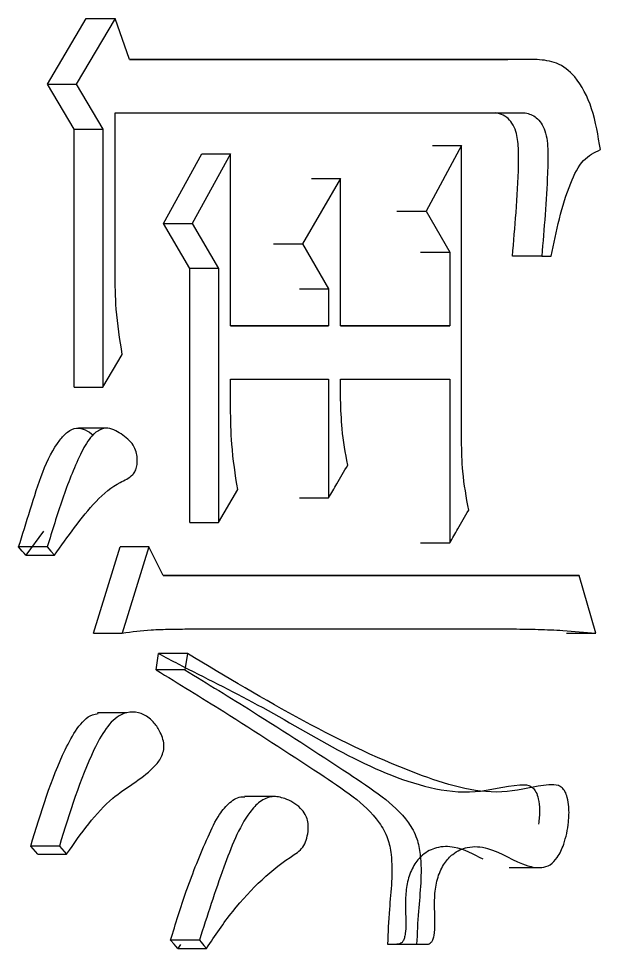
# Model space of a CAD drawing. Header units: millimetres. Extents: x 2136 to 4572, y 748 to 2471.
# Drawn here: x 3174.071 to 3175.607, y 1006.333 to 1008.788 of the extents above; entities that cross this region are included whole.
import ezdxf

# ---------------------------------------------------------------- set-up
doc = ezdxf.new("R2010")
doc.units = ezdxf.units.MM

msp = doc.modelspace()

# ---------------------------------------------------------------- linework, layer by layer
at = {"color": 7, "linetype": 'Continuous', "lineweight": 25}
for p, q in [((3174.1479, 1008.6151), (3174.25, 1008.7882)), ((3174.3258, 1008.7882), (3174.2236, 1008.6151)), ((3174.25, 1008.7882), (3174.3258, 1008.7882)), ((3174.3641, 1008.68), (3174.3258, 1008.7882)), ((3175.4401, 1008.6801), (3174.3641, 1008.68)), ((3174.3641, 1008.68), (3175.3628, 1008.6801)), ((3175.4401, 1008.6801), (3175.3629, 1008.6801)), ((3174.1479, 1008.6151), (3174.2236, 1008.6151)), ((3174.2181, 1008.4961), (3174.1479, 1008.6151)), ((3174.2236, 1008.6151), (3174.2939, 1008.4961)), ((3174.3258, 1008.5394), (3175.409, 1008.5394)), ((3174.3258, 1008.1175), (3174.3258, 1008.5394)), ((3174.2181, 1008.4961), (3174.2939, 1008.4961)), ((3174.2181, 1007.8147), (3174.2181, 1008.4961)), ((3174.2939, 1008.4961), (3174.2939, 1007.8147)), ((3175.2408, 1008.4529), (3175.1471, 1008.2798)), ((3175.1639, 1008.4529), (3175.2408, 1008.4529)), ((3175.2408, 1007.674), (3175.2408, 1008.4529)), ((3174.4534, 1008.2474), (3174.5547, 1008.4312)), ((3174.6309, 1008.4312), (3174.5295, 1008.2474)), ((3174.5547, 1008.4312), (3174.6309, 1008.4312)), ((3174.6309, 1007.9769), (3174.6309, 1008.4312)), ((3174.9213, 1008.3663), (3174.8205, 1008.1933)), ((3174.8447, 1008.3663), (3174.9213, 1008.3663)), ((3174.9213, 1007.9769), (3174.9213, 1008.3663)), ((3175.0703, 1008.2798), (3175.1471, 1008.2798)), ((3175.1471, 1008.2798), (3175.2096, 1008.1716)), ((3174.4534, 1008.2474), (3174.5295, 1008.2474)), ((3174.523, 1008.1284), (3174.4534, 1008.2474)), ((3174.5295, 1008.2474), (3174.5993, 1008.1284)), ((3174.744, 1008.1933), (3174.8205, 1008.1933)), ((3174.8205, 1008.1933), (3174.8898, 1008.0743)), ((3175.1327, 1008.1716), (3175.2096, 1008.1716)), ((3175.2096, 1008.1716), (3175.2096, 1007.9769)), ((3175.4525, 1008.1608), (3175.3753, 1008.1608)), ((3175.4525, 1008.1608), (3175.4773, 1008.1608)), ((3174.5993, 1008.1284), (3174.523, 1008.1284)), ((3174.523, 1007.4577), (3174.523, 1008.1284)), ((3174.5993, 1008.1284), (3174.5993, 1007.4577)), ((3174.8133, 1008.0743), (3174.8898, 1008.0743)), ((3174.8898, 1008.0743), (3174.8898, 1007.9769)), ((3174.8898, 1007.9769), (3174.6309, 1007.9769)), ((3174.6309, 1007.9769), (3174.8132, 1007.9769)), ((3174.8133, 1007.9769), (3174.8898, 1007.9769)), ((3175.2096, 1007.9769), (3174.9213, 1007.9769)), ((3174.9213, 1007.9769), (3175.1326, 1007.9769)), ((3175.1327, 1007.9769), (3175.2096, 1007.9769)), ((3174.2939, 1007.8147), (3174.345, 1007.9012)), ((3174.6309, 1007.8363), (3174.8898, 1007.8363)), ((3174.6309, 1007.7606), (3174.6309, 1007.8363)), ((3174.8898, 1007.8363), (3174.8898, 1007.5226)), ((3174.9213, 1007.8363), (3175.2096, 1007.8363)), ((3174.9213, 1007.7822), (3174.9213, 1007.8363)), ((3175.2096, 1007.8363), (3175.2096, 1007.4036)), ((3174.2181, 1007.8147), (3174.2939, 1007.8147)), ((3174.3059, 1007.7069), (3174.2296, 1007.7069)), ((3174.5993, 1007.4577), (3174.6499, 1007.5442)), ((3174.8133, 1007.5226), (3174.8898, 1007.5226)), ((3174.523, 1007.4577), (3174.5993, 1007.4577)), ((3174.1372, 1007.4347), (3174.0904, 1007.3712)), ((3174.1468, 1007.3928), (3174.0712, 1007.3928)), ((3174.2691, 1007.1656), (3174.3391, 1007.3928)), ((3174.415, 1007.3928), (3174.3391, 1007.3928)), ((3174.415, 1007.3928), (3174.3449, 1007.1656)), ((3174.4532, 1007.3171), (3174.415, 1007.3928)), ((3175.1327, 1007.4036), (3175.2096, 1007.4036)), ((3174.0903, 1007.3712), (3174.166, 1007.3712)), ((3175.5517, 1007.3171), (3174.4532, 1007.3171)), ((3174.4532, 1007.3171), (3175.4743, 1007.3171)), ((3175.4744, 1007.3171), (3175.5517, 1007.3171)), ((3175.595, 1007.1656), (3175.5517, 1007.3171)), ((3174.5231, 1007.1764), (3175.3779, 1007.1764)), ((3175.3008, 1007.1764), (3175.3779, 1007.1764)), ((3174.2691, 1007.1656), (3174.3449, 1007.1656)), ((3175.5177, 1007.1656), (3175.595, 1007.1656)), ((3174.4343, 1007.0683), (3174.4407, 1007.1115)), ((3174.5168, 1007.1115), (3174.4407, 1007.1115)), ((3174.5168, 1007.1115), (3174.5104, 1007.0683)), ((3174.5104, 1007.0683), (3174.4343, 1007.0683)), ((3174.3558, 1006.9546), (3174.2799, 1006.9546)), ((3174.7449, 1006.7336), (3174.668, 1006.7336)), ((3174.1223, 1006.5815), (3174.1032, 1006.6031)), ((3174.1788, 1006.6031), (3174.198, 1006.5815)), ((3174.1223, 1006.5815), (3174.198, 1006.5815)), ((3175.3665, 1006.546), (3175.4442, 1006.546)), ((3174.5485, 1006.3544), (3174.4723, 1006.3544)), ((3174.4985, 1006.343), (3174.4913, 1006.3328)), ((3174.4913, 1006.3327), (3174.5675, 1006.3327)), ((3175.0703, 1006.3435), (3175.1471, 1006.3435))]:
    msp.add_line(p, q, dxfattribs=at)
at = {"color": 7, "linetype": 'Continuous', "lineweight": 25, "flags": 128}
for points in [[(3174.0904, 1007.3712), (3174.0856, 1007.3766), (3174.0808, 1007.382), (3174.0712, 1007.3928)], [(3174.1468, 1007.3928), (3174.1564, 1007.382), (3174.166, 1007.3712)], [(3174.1788, 1006.6031), (3174.1508, 1006.6031), (3174.127, 1006.6031), (3174.1032, 1006.6031)], [(3174.4913, 1006.3327), (3174.4865, 1006.3382), (3174.4817, 1006.3437), (3174.4723, 1006.3544)], [(3174.5485, 1006.3544), (3174.5533, 1006.3489), (3174.5604, 1006.3408), (3174.5675, 1006.3327)], [(3175.0452, 1006.3435), (3175.0737, 1006.3435), (3175.1221, 1006.3435)]]:
    msp.add_lwpolyline(points, dxfattribs=at)
at = {"color": 7, "linetype": 'Continuous', "lineweight": 25}
for points, knots in [([(3175.6074, 1008.4421), (3175.6013, 1008.4791), (3175.5893, 1008.5519), (3175.5468, 1008.6347), (3175.4928, 1008.6753), (3175.4576, 1008.6785), (3175.4401, 1008.6801)], [0, 0, 0, 0, 0.292671, 0.574804, 0.788903, 1, 1, 1, 1]), ([(3175.3752, 1008.1608), (3175.3785, 1008.1992), (3175.3855, 1008.2792), (3175.3912, 1008.3748), (3175.3916, 1008.4464), (3175.3874, 1008.4859), (3175.3746, 1008.5129), (3175.3595, 1008.5292), (3175.3445, 1008.5365), (3175.3348, 1008.5387), (3175.3317, 1008.5394)], [0, 0, 0, 0, 0.268829, 0.56133, 0.664341, 0.768404, 0.830798, 0.892792, 0.965759, 1, 1, 1, 1]), ([(3175.409, 1008.5394), (3175.4191, 1008.5366), (3175.4396, 1008.5307), (3175.4653, 1008.4925), (3175.4695, 1008.4362), (3175.4664, 1008.3258), (3175.4587, 1008.2339), (3175.4525, 1008.1608)], [0, 0, 0, 0, 0.1108835, 0.2260486, 0.356903, 0.4892019, 1, 1, 1, 1]), ([(3175.4773, 1008.1608), (3175.4911, 1008.2272), (3175.5102, 1008.3189), (3175.5593, 1008.4196), (3175.5916, 1008.4347), (3175.6074, 1008.4421)], [0, 0, 0, 0, 0.5729384, 0.7913837, 1, 1, 1, 1]), ([(3174.345, 1007.9012), (3174.3386, 1007.941), (3174.3273, 1008.0121), (3174.3263, 1008.0853), (3174.3258, 1008.1175)], [0, 0, 0, 0, 0.558835, 1, 1, 1, 1]), ([(3174.9402, 1007.6091), (3174.9344, 1007.6408), (3174.9242, 1007.6975), (3174.9222, 1007.7563), (3174.9213, 1007.7822)], [0, 0, 0, 0, 0.558879, 1, 1, 1, 1]), ([(3174.6499, 1007.5442), (3174.6436, 1007.584), (3174.6324, 1007.6551), (3174.6314, 1007.7283), (3174.6309, 1007.7606)], [0, 0, 0, 0, 0.558836, 1, 1, 1, 1]), ([(3174.0712, 1007.3928), (3174.0814, 1007.4254), (3174.1122, 1007.5235), (3174.1473, 1007.6403), (3174.2, 1007.6981), (3174.2237, 1007.7094), (3174.2477, 1007.7035), (3174.2617, 1007.6932), (3174.2687, 1007.6881)], [0, 0, 0, 0, 0.229685, 0.691562, 0.770769, 0.85031, 0.924651, 1, 1, 1, 1]), ([(3174.166, 1007.3712), (3174.1835, 1007.3957), (3174.2362, 1007.4696), (3174.3034, 1007.5513), (3174.3659, 1007.5748), (3174.3797, 1007.5934), (3174.3841, 1007.6073), (3174.3852, 1007.6234), (3174.383, 1007.6409), (3174.3763, 1007.6592), (3174.3579, 1007.6815), (3174.3338, 1007.6973), (3174.3066, 1007.7094), (3174.2828, 1007.7027), (3174.2566, 1007.6804), (3174.2233, 1007.617), (3174.1856, 1007.5198), (3174.1598, 1007.4353), (3174.1468, 1007.3928)], [0, 0, 0, 0, 0.109185, 0.329159, 0.383764, 0.397994, 0.412315, 0.428913, 0.44575, 0.465116, 0.490353, 0.552222, 0.585254, 0.61868, 0.660425, 0.720614, 0.859403, 1, 1, 1, 1]), ([(3175.2596, 1007.4901), (3175.2535, 1007.5238), (3175.2425, 1007.584), (3175.2414, 1007.6464), (3175.2408, 1007.674)], [0, 0, 0, 0, 0.558545, 1, 1, 1, 1]), ([(3174.8898, 1007.5226), (3174.897, 1007.535), (3174.909, 1007.5556), (3174.9258, 1007.5844), (3174.9354, 1007.6009), (3174.9402, 1007.6091)], [0, 0, 0, 0, 0.42837, 0.714189, 1, 1, 1, 1]), ([(3175.2096, 1007.4036), (3175.2168, 1007.416), (3175.2287, 1007.4366), (3175.2453, 1007.4654), (3175.2548, 1007.4819), (3175.2596, 1007.4901)], [0, 0, 0, 0, 0.428365, 0.714185, 1, 1, 1, 1]), ([(3174.3449, 1007.1656), (3174.3703, 1007.169), (3174.4126, 1007.1745), (3174.4721, 1007.1757), (3174.5061, 1007.1762), (3174.5231, 1007.1764)], [0, 0, 0, 0, 0.426865, 0.713404, 1, 1, 1, 1]), ([(3175.3779, 1007.1764), (3175.3997, 1007.1762), (3175.4433, 1007.1756), (3175.5157, 1007.1723), (3175.5662, 1007.168), (3175.595, 1007.1656)], [0, 0, 0, 0, 0.300385, 0.600783, 1, 1, 1, 1]), ([(3174.4407, 1007.1115), (3174.4581, 1007.1023), (3174.545, 1007.0561), (3174.7852, 1006.9401), (3175.038, 1006.7688), (3175.2769, 1006.7386), (3175.3625, 1006.7634), (3175.4142, 1006.7658), (3175.4292, 1006.758), (3175.4382, 1006.7456), (3175.445, 1006.7251), (3175.4483, 1006.6957), (3175.4456, 1006.6734), (3175.4441, 1006.6612)], [0, 0, 0, 0, 0.049956, 0.249704, 0.686626, 0.796056, 0.90562, 0.927942, 0.938242, 0.948634, 0.960298, 0.978294, 1, 1, 1, 1]), ([(3175.1471, 1006.3435), (3175.15, 1006.3437), (3175.1548, 1006.3439), (3175.1611, 1006.3485), (3175.1657, 1006.356), (3175.1702, 1006.3727), (3175.1714, 1006.4145), (3175.1673, 1006.4667), (3175.1771, 1006.5223), (3175.1941, 1006.5584), (3175.2208, 1006.5867), (3175.2601, 1006.6042), (3175.3292, 1006.5987), (3175.3909, 1006.5542), (3175.4476, 1006.5436), (3175.475, 1006.5516), (3175.496, 1006.573), (3175.5137, 1006.6121), (3175.5238, 1006.659), (3175.5253, 1006.7019), (3175.5212, 1006.7296), (3175.5148, 1006.7469), (3175.5065, 1006.7578), (3175.4919, 1006.7658), (3175.4425, 1006.7635), (3175.3241, 1006.7291), (3174.995, 1006.8246), (3174.7205, 1006.9893), (3174.5168, 1007.1115)], [0, 0, 0, 0, 0.005261, 0.008837, 0.012422, 0.017277, 0.029828, 0.061172, 0.078769, 0.096459, 0.112862, 0.137643, 0.170618, 0.238675, 0.261666, 0.275651, 0.289759, 0.306991, 0.331345, 0.347224, 0.357105, 0.364402, 0.370592, 0.376767, 0.392657, 0.46137, 0.600195, 1, 1, 1, 1]), ([(3174.4343, 1007.0683), (3174.4939, 1007.0318), (3174.6392, 1006.9429), (3174.8124, 1006.8302), (3174.9507, 1006.7384), (3175.0134, 1006.6844), (3175.0466, 1006.6275), (3175.062, 1006.5481), (3175.0502, 1006.4532), (3175.0466, 1006.3743), (3175.0452, 1006.3435)], [0, 0, 0, 0, 0.221958, 0.540906, 0.653572, 0.74861, 0.789223, 0.822078, 0.930486, 1, 1, 1, 1]), ([(3174.5104, 1007.0683), (3174.57, 1007.0318), (3174.7154, 1006.943), (3174.8888, 1006.8303), (3175.0274, 1006.7385), (3175.0903, 1006.6844), (3175.1236, 1006.6272), (3175.1391, 1006.5461), (3175.1272, 1006.4513), (3175.1235, 1006.3726), (3175.1221, 1006.3435)], [0, 0, 0, 0, 0.221772, 0.540825, 0.653503, 0.748944, 0.789647, 0.822549, 0.93445, 1, 1, 1, 1]), ([(3174.1032, 1006.6031), (3174.1301, 1006.6916), (3174.164, 1006.8026), (3174.2239, 1006.9144), (3174.2556, 1006.9489), (3174.2762, 1006.9523), (3174.2813, 1006.9531)], [0, 0, 0, 0, 0.631823, 0.79327, 0.948374, 1, 1, 1, 1]), ([(3174.198, 1006.5815), (3174.2363, 1006.6366), (3174.3042, 1006.734), (3174.4012, 1006.7806), (3174.4438, 1006.8284), (3174.4529, 1006.8488), (3174.456, 1006.8668), (3174.4529, 1006.886), (3174.4441, 1006.9074), (3174.4279, 1006.9317), (3174.4029, 1006.9526), (3174.3722, 1006.9587), (3174.3362, 1006.9512), (3174.2997, 1006.9152), (3174.2399, 1006.8017), (3174.2059, 1006.6912), (3174.1788, 1006.6031)], [0, 0, 0, 0, 0.207529, 0.367372, 0.400836, 0.41667, 0.431354, 0.448141, 0.466694, 0.497248, 0.538464, 0.578549, 0.619959, 0.682145, 0.746849, 1, 1, 1, 1]), ([(3174.4723, 1006.3544), (3174.4858, 1006.3979), (3174.515, 1006.4923), (3174.5591, 1006.6024), (3174.5971, 1006.6834), (3174.6283, 1006.7198), (3174.6526, 1006.7345), (3174.666, 1006.7325), (3174.6679, 1006.7322)], [0, 0, 0, 0, 0.286903, 0.6225, 0.772264, 0.876903, 0.981839, 1, 1, 1, 1]), ([(3174.5675, 1006.3328), (3174.59, 1006.3663), (3174.658, 1006.4677), (3174.7461, 1006.547), (3174.815, 1006.5908), (3174.8273, 1006.6081), (3174.8344, 1006.6295), (3174.8368, 1006.6514), (3174.8346, 1006.6715), (3174.8277, 1006.6892), (3174.8082, 1006.7124), (3174.7781, 1006.7289), (3174.7408, 1006.7367), (3174.7079, 1006.723), (3174.6583, 1006.6671), (3174.6073, 1006.5365), (3174.5693, 1006.4188), (3174.5485, 1006.3544)], [0, 0, 0, 0, 0.118687, 0.359196, 0.382949, 0.402078, 0.421221, 0.441113, 0.455768, 0.470499, 0.490908, 0.548405, 0.590663, 0.633125, 0.674263, 0.821869, 1, 1, 1, 1]), ([(3175.2976, 1006.5681), (3175.2726, 1006.5814), (3175.2326, 1006.6025), (3175.177, 1006.6023), (3175.1399, 1006.584), (3175.1137, 1006.5536), (3175.0984, 1006.5154), (3175.0918, 1006.4705), (3175.093, 1006.4313), (3175.0939, 1006.3978), (3175.0932, 1006.3763), (3175.0903, 1006.3609), (3175.0864, 1006.3515), (3175.0808, 1006.3455), (3175.075, 1006.3435), (3175.0714, 1006.3435), (3175.0702, 1006.3435)], [0, 0, 0, 0, 0.228435, 0.365959, 0.47747, 0.560756, 0.644414, 0.72173, 0.812952, 0.861162, 0.908003, 0.931324, 0.949965, 0.968751, 0.989061, 1, 1, 1, 1]), ([(3175.1221, 1006.3435), (3175.1267, 1006.3435), (3175.1351, 1006.3435), (3175.1434, 1006.3435), (3175.1471, 1006.3435)], [0, 0, 0, 0, 0.56, 1, 1, 1, 1])]:
    msp.add_open_spline(points, degree=3, knots=knots, dxfattribs=at)

doc.saveas('drawing.dxf')
